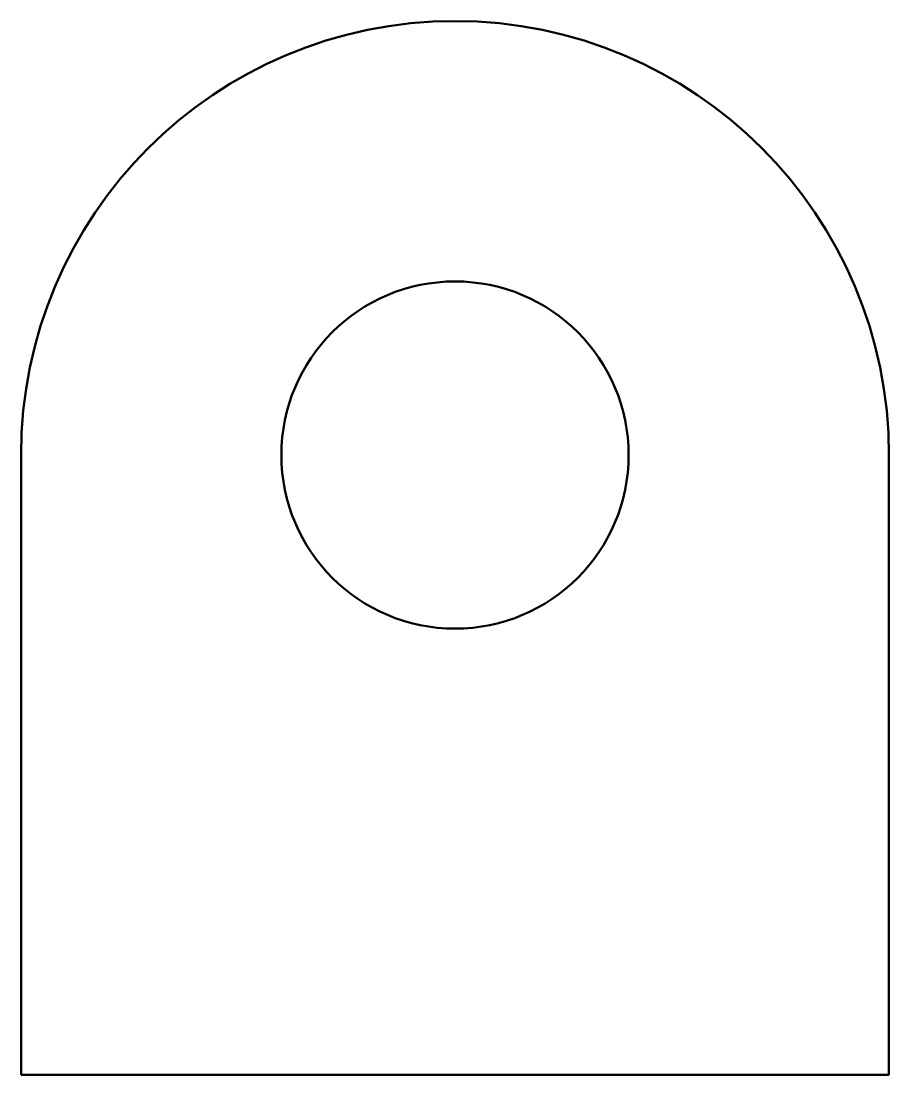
# Model space of a CAD drawing. Header units: millimetres. Extents: x 0 to 70, y -50 to 35.
import ezdxf

# ---------------------------------------------------------------- set-up
doc = ezdxf.new("R2010")
doc.units = ezdxf.units.MM
doc.layers.add('IV_INTERIOR_PROFILES', color=7, linetype='Continuous', lineweight=50)
doc.layers.add('IV_OUTER_PROFILE', color=7, linetype='Continuous', lineweight=50)

msp = doc.modelspace()

# ---------------------------------------------------------------- linework, layer by layer
at = {"layer": 'IV_INTERIOR_PROFILES'}
msp.add_circle((35, 0), 14, dxfattribs=at)
at = {"layer": 'IV_OUTER_PROFILE'}
for p, q in [((0, -50), (0, 0)), ((70, 0), (70, -50)), ((70, -50), (0, -50))]:
    msp.add_line(p, q, dxfattribs=at)
msp.add_arc((35, 0), 35, 0, 180, dxfattribs=at)

doc.saveas('drawing.dxf')
